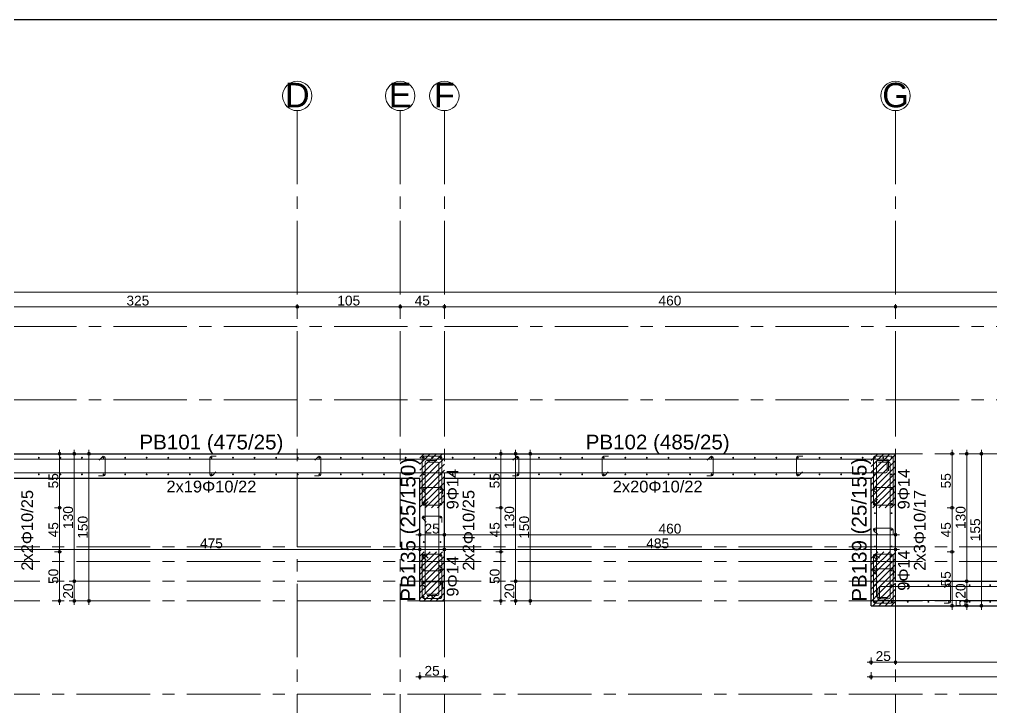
# Model space of a CAD drawing. Header units: millimetres. Extents: x 2232 to 85269, y -3593 to 5869.
# Drawn here: x 17182 to 18174, y 5167 to 5869 of the extents above; entities that cross this region are included whole.
import ezdxf

# ---------------------------------------------------------------- set-up
doc = ezdxf.new("R2010")
doc.units = ezdxf.units.MM
doc.linetypes.add('CENTER2', pattern=[112.5, 75, -12.5, 12.5, -12.5])
doc.linetypes.add('DASHDOT2', pattern=[12.7, 6.35, -3.175, 0, -3.175])
doc.layers.add('aks', color=251, linetype='DASHDOT2', lineweight=35)
for name, color, linetype in [('Donatı Yazısı', 7, 'Continuous'), ('Donatı Çizgisi', 7, 'Continuous'), ('Kolon', 7, 'Continuous'), ('Ölçülendirme', 7, 'Continuous')]:
    doc.layers.add(name, color=color, linetype=linetype)
doc.styles.add('arial_1_18', font='arial.ttf', dxfattribs={"height": 0.2})

# ---------------------------------------------------------------- blocks, each defined once
blk = doc.blocks.new('IDE912Entity7121')
at = {"layer": 'aks', "color": 250, "linetype": 'CENTER2', "lineweight": 5}
blk.add_lwpolyline([(144.42, 2610), (4054.42, 2610)], dxfattribs=at)
blk = doc.blocks.new('IDE912Entity7122')
at = {"layer": 'aks', "color": 250, "linetype": 'CENTER2', "lineweight": 5}
blk.add_lwpolyline([(144.42, 2535), (4054.42, 2535)], dxfattribs=at)
blk = doc.blocks.new('IDE912Entity7123')
at = {"layer": 'aks', "color": 250, "linetype": 'CENTER2', "lineweight": 5}
blk.add_lwpolyline([(444.42, 2480), (3754.42, 2480)], dxfattribs=at)
blk = doc.blocks.new('IDE912Entity7124')
at = {"layer": 'aks', "color": 250, "linetype": 'CENTER2', "lineweight": 5}
blk.add_lwpolyline([(444.42, 2330), (3754.42, 2330)], dxfattribs=at)
blk = doc.blocks.new('IDE912Entity7125')
at = {"layer": 'aks', "color": 250, "linetype": 'CENTER2', "lineweight": 5}
blk.add_lwpolyline([(444.42, 2385), (3754.42, 2385)], dxfattribs=at)
blk = doc.blocks.new('IDE912Entity7126')
at = {"layer": 'aks', "color": 250, "linetype": 'CENTER2', "lineweight": 5}
blk.add_lwpolyline([(444.42, 2235), (3754.42, 2235)], dxfattribs=at)
blk = doc.blocks.new('IDE912Entity7127')
at = {"layer": 'aks', "color": 250, "linetype": 'CENTER2', "lineweight": 5}
blk.add_lwpolyline([(444.42, 2370), (3754.42, 2370)], dxfattribs=at)
blk = doc.blocks.new('IDE912Entity7128')
at = {"layer": 'aks', "color": 250, "linetype": 'CENTER2', "lineweight": 5}
blk.add_lwpolyline([(444.42, 2350), (3754.42, 2350)], dxfattribs=at)
blk = doc.blocks.new('IDE912Entity7158')
at = {"layer": 'aks', "color": 250, "linetype": 'CENTER2', "lineweight": 5}
for points in [[(1494.42, 2530), (1494.42, 2830)], [(1494.42, 360), (1494.42, 2530)]]:
    blk.add_lwpolyline(points, dxfattribs=at)
at = {"layer": 'aks', "color": 30, "linetype": 'Continuous', "lineweight": 5}
blk.add_circle((1494.42, 2845), 15, dxfattribs=at)
at = {"layer": 'aks', "color": 1, "linetype": 'Continuous', "lineweight": 5, "style": 'arial_1_18'}
blk.add_text('F', height=25, dxfattribs=at).set_placement((1483.76, 2833.37))
blk = doc.blocks.new('IDE912Entity7159')
at = {"layer": 'aks', "color": 250, "linetype": 'CENTER2', "lineweight": 5}
for points in [[(1344.42, 2530), (1344.42, 2830)], [(1344.42, 360), (1344.42, 2530)]]:
    blk.add_lwpolyline(points, dxfattribs=at)
at = {"layer": 'aks', "color": 30, "linetype": 'Continuous', "lineweight": 5}
blk.add_circle((1344.42, 2845), 15, dxfattribs=at)
at = {"layer": 'aks', "color": 1, "linetype": 'Continuous', "lineweight": 5, "style": 'arial_1_18'}
blk.add_text('D', height=25, dxfattribs=at).set_placement((1331.83, 2833.37))
blk = doc.blocks.new('IDE912Entity7160')
at = {"layer": 'aks', "color": 250, "linetype": 'CENTER2', "lineweight": 5}
for points in [[(1954.42, 2530), (1954.42, 2830)], [(1954.42, 360), (1954.42, 2530)]]:
    blk.add_lwpolyline(points, dxfattribs=at)
at = {"layer": 'aks', "color": 30, "linetype": 'Continuous', "lineweight": 5}
blk.add_circle((1954.42, 2845), 15, dxfattribs=at)
at = {"layer": 'aks', "color": 1, "linetype": 'Continuous', "lineweight": 5, "style": 'arial_1_18'}
blk.add_text('G', height=25, dxfattribs=at).set_placement((1940.85, 2833.37))
blk = doc.blocks.new('IDE912Entity7167')
at = {"layer": 'aks', "color": 250, "linetype": 'CENTER2', "lineweight": 5}
for points in [[(1449.42, 2530), (1449.42, 2830)], [(1449.42, 360), (1449.42, 2530)]]:
    blk.add_lwpolyline(points, dxfattribs=at)
at = {"layer": 'aks', "color": 30, "linetype": 'Continuous', "lineweight": 5}
blk.add_circle((1449.42, 2845), 15, dxfattribs=at)
at = {"layer": 'aks', "color": 1, "linetype": 'Continuous', "lineweight": 5, "style": 'arial_1_18'}
blk.add_text('E', height=25, dxfattribs=at).set_placement((1437.78, 2833.37))
blk = doc.blocks.new('IDE912Entity7169')
at = {"layer": 'Ölçülendirme', "color": 5, "linetype": 'Continuous', "lineweight": 5}
for points in [[(490.42, 2645), (3758.42, 2645)], [(490.42, 2630), (3758.42, 2630)], [(1344.42, 2625), (1344.42, 2632.5)], [(1449.42, 2625), (1449.42, 2632.5)], [(1494.42, 2625), (1494.42, 2632.5)], [(1954.42, 2625), (1954.42, 2632.5)]]:
    blk.add_lwpolyline(points, dxfattribs=at)
for centre in [(1344.42, 2630), (1449.42, 2630), (1494.42, 2630), (1954.42, 2630)]:
    blk.add_circle(centre, 1.5, dxfattribs=at)
at = {"layer": 'Ölçülendirme', "color": 5, "linetype": 'Continuous', "lineweight": 5, "style": 'arial_1_18'}
for s, p in [('325', (1170.27, 2631.25)), ('105', (1385.27, 2631.25)), ('45', (1464.15, 2631.25)), ('460', (1712.77, 2631.25))]:
    blk.add_text(s, height=10, dxfattribs=at).set_placement(p)

msp = doc.modelspace()

# ---------------------------------------------------------------- hatches: boundary and pattern name
at = {"layer": 'Donatı Çizgisi', "linetype": 'Continuous', "lineweight": 5}
h = msp.add_hatch(color=5, dxfattribs=at)
edge = h.paths.add_edge_path(flags=0)
edge.add_arc((17202.16, 5421.72), 1, 0, 360)
h = msp.add_hatch(color=5, dxfattribs=at)
edge = h.paths.add_edge_path(flags=0)
edge.add_arc((17224.16, 5421.72), 1, 0, 360)
h = msp.add_hatch(color=5, dxfattribs=at)
edge = h.paths.add_edge_path(flags=0)
edge.add_arc((17246.16, 5421.72), 1, 0, 360)
h = msp.add_hatch(color=5, dxfattribs=at)
edge = h.paths.add_edge_path(flags=0)
edge.add_arc((17268.16, 5421.72), 1, 0, 360)
h = msp.add_hatch(color=5, dxfattribs=at)
edge = h.paths.add_edge_path(flags=0)
edge.add_arc((17290.16, 5421.72), 1, 0, 360)
h = msp.add_hatch(color=5, dxfattribs=at)
edge = h.paths.add_edge_path(flags=0)
edge.add_arc((17312.16, 5421.72), 1, 0, 360)
h = msp.add_hatch(color=5, dxfattribs=at)
edge = h.paths.add_edge_path(flags=0)
edge.add_arc((17334.16, 5421.72), 1, 0, 360)
h = msp.add_hatch(color=5, dxfattribs=at)
edge = h.paths.add_edge_path(flags=0)
edge.add_arc((17356.16, 5421.72), 1, 0, 360)
h = msp.add_hatch(color=5, dxfattribs=at)
edge = h.paths.add_edge_path(flags=0)
edge.add_arc((17378.16, 5421.72), 1, 0, 360)
h = msp.add_hatch(color=5, dxfattribs=at)
edge = h.paths.add_edge_path(flags=0)
edge.add_arc((17400.16, 5421.72), 1, 0, 360)
h = msp.add_hatch(color=5, dxfattribs=at)
edge = h.paths.add_edge_path(flags=0)
edge.add_arc((17422.16, 5421.72), 1, 0, 360)
h = msp.add_hatch(color=5, dxfattribs=at)
edge = h.paths.add_edge_path(flags=0)
edge.add_arc((17444.16, 5421.72), 1, 0, 360)
h = msp.add_hatch(color=5, dxfattribs=at)
edge = h.paths.add_edge_path(flags=0)
edge.add_arc((17466.16, 5421.72), 1, 0, 360)
h = msp.add_hatch(color=5, dxfattribs=at)
edge = h.paths.add_edge_path(flags=0)
edge.add_arc((17488.16, 5421.72), 1, 0, 360)
h = msp.add_hatch(color=5, dxfattribs=at)
edge = h.paths.add_edge_path(flags=0)
edge.add_arc((17510.16, 5421.72), 1, 0, 360)
h = msp.add_hatch(color=5, dxfattribs=at)
edge = h.paths.add_edge_path(flags=0)
edge.add_arc((17532.16, 5421.72), 1, 0, 360)
h = msp.add_hatch(color=5, dxfattribs=at)
edge = h.paths.add_edge_path(flags=0)
edge.add_arc((17554.16, 5421.72), 1, 0, 360)
h = msp.add_hatch(color=5, dxfattribs=at)
edge = h.paths.add_edge_path(flags=0)
edge.add_arc((17576.16, 5421.72), 1, 0, 360)
h = msp.add_hatch(color=5, dxfattribs=at)
edge = h.paths.add_edge_path(flags=0)
edge.add_arc((17594.66, 5421.72), 1, 0, 360)
h = msp.add_hatch(color=5, dxfattribs=at)
edge = h.paths.add_edge_path(flags=0)
edge.add_arc((17603.16, 5421.72), 1, 0, 360)
h = msp.add_hatch(color=5, dxfattribs=at)
edge = h.paths.add_edge_path(flags=0)
edge.add_arc((17611.66, 5421.72), 1, 0, 360)
h = msp.add_hatch(color=5, dxfattribs=at)
edge = h.paths.add_edge_path(flags=0)
edge.add_arc((17624.16, 5421.72), 1, 0, 360)
h = msp.add_hatch(color=5, dxfattribs=at)
edge = h.paths.add_edge_path(flags=0)
edge.add_arc((17646.16, 5421.72), 1, 0, 360)
h = msp.add_hatch(color=5, dxfattribs=at)
edge = h.paths.add_edge_path(flags=0)
edge.add_arc((17668.16, 5421.72), 1, 0, 360)
h = msp.add_hatch(color=5, dxfattribs=at)
edge = h.paths.add_edge_path(flags=0)
edge.add_arc((17690.16, 5421.72), 1, 0, 360)
h = msp.add_hatch(color=5, dxfattribs=at)
edge = h.paths.add_edge_path(flags=0)
edge.add_arc((17712.16, 5421.72), 1, 0, 360)
h = msp.add_hatch(color=5, dxfattribs=at)
edge = h.paths.add_edge_path(flags=0)
edge.add_arc((17734.16, 5421.72), 1, 0, 360)
h = msp.add_hatch(color=5, dxfattribs=at)
edge = h.paths.add_edge_path(flags=0)
edge.add_arc((17756.16, 5421.72), 1, 0, 360)
h = msp.add_hatch(color=5, dxfattribs=at)
edge = h.paths.add_edge_path(flags=0)
edge.add_arc((17778.16, 5421.72), 1, 0, 360)
h = msp.add_hatch(color=5, dxfattribs=at)
edge = h.paths.add_edge_path(flags=0)
edge.add_arc((17800.16, 5421.72), 1, 0, 360)
h = msp.add_hatch(color=5, dxfattribs=at)
edge = h.paths.add_edge_path(flags=0)
edge.add_arc((17822.16, 5421.72), 1, 0, 360)
h = msp.add_hatch(color=5, dxfattribs=at)
edge = h.paths.add_edge_path(flags=0)
edge.add_arc((17844.16, 5421.72), 1, 0, 360)
h = msp.add_hatch(color=5, dxfattribs=at)
edge = h.paths.add_edge_path(flags=0)
edge.add_arc((17866.16, 5421.72), 1, 0, 360)
h = msp.add_hatch(color=5, dxfattribs=at)
edge = h.paths.add_edge_path(flags=0)
edge.add_arc((17888.16, 5421.72), 1, 0, 360)
h = msp.add_hatch(color=5, dxfattribs=at)
edge = h.paths.add_edge_path(flags=0)
edge.add_arc((17910.16, 5421.72), 1, 0, 360)
h = msp.add_hatch(color=5, dxfattribs=at)
edge = h.paths.add_edge_path(flags=0)
edge.add_arc((17932.16, 5421.72), 1, 0, 360)
h = msp.add_hatch(color=5, dxfattribs=at)
edge = h.paths.add_edge_path(flags=0)
edge.add_arc((17954.16, 5421.72), 1, 0, 360)
h = msp.add_hatch(color=5, dxfattribs=at)
edge = h.paths.add_edge_path(flags=0)
edge.add_arc((17976.16, 5421.72), 1, 0, 360)
h = msp.add_hatch(color=5, dxfattribs=at)
edge = h.paths.add_edge_path(flags=0)
edge.add_arc((17998.16, 5421.72), 1, 0, 360)
h = msp.add_hatch(color=5, dxfattribs=at)
edge = h.paths.add_edge_path(flags=0)
edge.add_arc((18020.16, 5421.72), 1, 0, 360)
h = msp.add_hatch(color=5, dxfattribs=at)
edge = h.paths.add_edge_path(flags=0)
edge.add_arc((18042.16, 5421.72), 1, 0, 360)
h = msp.add_hatch(color=5, dxfattribs=at)
edge = h.paths.add_edge_path(flags=0)
edge.add_arc((18054.66, 5421.72), 1, 0, 360)
h = msp.add_hatch(color=5, dxfattribs=at)
edge = h.paths.add_edge_path(flags=0)
edge.add_arc((18063.16, 5421.72), 1, 0, 360)
h = msp.add_hatch(color=5, dxfattribs=at)
edge = h.paths.add_edge_path(flags=0)
edge.add_arc((18071.66, 5421.72), 1, 0, 360)
h = msp.add_hatch(color=5, dxfattribs=at)
edge = h.paths.add_edge_path(flags=0)
edge.add_arc((17202.16, 5404.72), 1, 0, 360)
h = msp.add_hatch(color=5, dxfattribs=at)
edge = h.paths.add_edge_path(flags=0)
edge.add_arc((17224.16, 5404.72), 1, 0, 360)
h = msp.add_hatch(color=5, dxfattribs=at)
edge = h.paths.add_edge_path(flags=0)
edge.add_arc((17246.16, 5404.72), 1, 0, 360)
h = msp.add_hatch(color=5, dxfattribs=at)
edge = h.paths.add_edge_path(flags=0)
edge.add_arc((17268.16, 5404.72), 1, 0, 360)
h = msp.add_hatch(color=5, dxfattribs=at)
edge = h.paths.add_edge_path(flags=0)
edge.add_arc((17290.16, 5404.72), 1, 0, 360)
h = msp.add_hatch(color=5, dxfattribs=at)
edge = h.paths.add_edge_path(flags=0)
edge.add_arc((17312.16, 5404.72), 1, 0, 360)
h = msp.add_hatch(color=5, dxfattribs=at)
edge = h.paths.add_edge_path(flags=0)
edge.add_arc((17334.16, 5404.72), 1, 0, 360)
h = msp.add_hatch(color=5, dxfattribs=at)
edge = h.paths.add_edge_path(flags=0)
edge.add_arc((17356.16, 5404.72), 1, 0, 360)
h = msp.add_hatch(color=5, dxfattribs=at)
edge = h.paths.add_edge_path(flags=0)
edge.add_arc((17378.16, 5404.72), 1, 0, 360)
h = msp.add_hatch(color=5, dxfattribs=at)
edge = h.paths.add_edge_path(flags=0)
edge.add_arc((17400.16, 5404.72), 1, 0, 360)
h = msp.add_hatch(color=5, dxfattribs=at)
edge = h.paths.add_edge_path(flags=0)
edge.add_arc((17422.16, 5404.72), 1, 0, 360)
h = msp.add_hatch(color=5, dxfattribs=at)
edge = h.paths.add_edge_path(flags=0)
edge.add_arc((17444.16, 5404.72), 1, 0, 360)
h = msp.add_hatch(color=5, dxfattribs=at)
edge = h.paths.add_edge_path(flags=0)
edge.add_arc((17466.16, 5404.72), 1, 0, 360)
h = msp.add_hatch(color=5, dxfattribs=at)
edge = h.paths.add_edge_path(flags=0)
edge.add_arc((17488.16, 5404.72), 1, 0, 360)
h = msp.add_hatch(color=5, dxfattribs=at)
edge = h.paths.add_edge_path(flags=0)
edge.add_arc((17510.16, 5404.72), 1, 0, 360)
h = msp.add_hatch(color=5, dxfattribs=at)
edge = h.paths.add_edge_path(flags=0)
edge.add_arc((17532.16, 5404.72), 1, 0, 360)
h = msp.add_hatch(color=5, dxfattribs=at)
edge = h.paths.add_edge_path(flags=0)
edge.add_arc((17554.16, 5404.72), 1, 0, 360)
h = msp.add_hatch(color=5, dxfattribs=at)
edge = h.paths.add_edge_path(flags=0)
edge.add_arc((17576.16, 5404.72), 1, 0, 360)
h = msp.add_hatch(color=5, dxfattribs=at)
edge = h.paths.add_edge_path(flags=0)
edge.add_arc((17594.66, 5404.72), 1, 0, 360)
h = msp.add_hatch(color=5, dxfattribs=at)
edge = h.paths.add_edge_path(flags=0)
edge.add_arc((17611.66, 5404.72), 1, 0, 360)
h = msp.add_hatch(color=5, dxfattribs=at)
edge = h.paths.add_edge_path(flags=0)
edge.add_arc((17624.16, 5404.72), 1, 0, 360)
h = msp.add_hatch(color=5, dxfattribs=at)
edge = h.paths.add_edge_path(flags=0)
edge.add_arc((17646.16, 5404.72), 1, 0, 360)
h = msp.add_hatch(color=5, dxfattribs=at)
edge = h.paths.add_edge_path(flags=0)
edge.add_arc((17668.16, 5404.72), 1, 0, 360)
h = msp.add_hatch(color=5, dxfattribs=at)
edge = h.paths.add_edge_path(flags=0)
edge.add_arc((17690.16, 5404.72), 1, 0, 360)
h = msp.add_hatch(color=5, dxfattribs=at)
edge = h.paths.add_edge_path(flags=0)
edge.add_arc((17712.16, 5404.72), 1, 0, 360)
h = msp.add_hatch(color=5, dxfattribs=at)
edge = h.paths.add_edge_path(flags=0)
edge.add_arc((17734.16, 5404.72), 1, 0, 360)
h = msp.add_hatch(color=5, dxfattribs=at)
edge = h.paths.add_edge_path(flags=0)
edge.add_arc((17756.16, 5404.72), 1, 0, 360)
h = msp.add_hatch(color=5, dxfattribs=at)
edge = h.paths.add_edge_path(flags=0)
edge.add_arc((17778.16, 5404.72), 1, 0, 360)
h = msp.add_hatch(color=5, dxfattribs=at)
edge = h.paths.add_edge_path(flags=0)
edge.add_arc((17800.16, 5404.72), 1, 0, 360)
h = msp.add_hatch(color=5, dxfattribs=at)
edge = h.paths.add_edge_path(flags=0)
edge.add_arc((17822.16, 5404.72), 1, 0, 360)
h = msp.add_hatch(color=5, dxfattribs=at)
edge = h.paths.add_edge_path(flags=0)
edge.add_arc((17844.16, 5404.72), 1, 0, 360)
h = msp.add_hatch(color=5, dxfattribs=at)
edge = h.paths.add_edge_path(flags=0)
edge.add_arc((17866.16, 5404.72), 1, 0, 360)
h = msp.add_hatch(color=5, dxfattribs=at)
edge = h.paths.add_edge_path(flags=0)
edge.add_arc((17888.16, 5404.72), 1, 0, 360)
h = msp.add_hatch(color=5, dxfattribs=at)
edge = h.paths.add_edge_path(flags=0)
edge.add_arc((17910.16, 5404.72), 1, 0, 360)
h = msp.add_hatch(color=5, dxfattribs=at)
edge = h.paths.add_edge_path(flags=0)
edge.add_arc((17932.16, 5404.72), 1, 0, 360)
h = msp.add_hatch(color=5, dxfattribs=at)
edge = h.paths.add_edge_path(flags=0)
edge.add_arc((17954.16, 5404.72), 1, 0, 360)
h = msp.add_hatch(color=5, dxfattribs=at)
edge = h.paths.add_edge_path(flags=0)
edge.add_arc((17976.16, 5404.72), 1, 0, 360)
h = msp.add_hatch(color=5, dxfattribs=at)
edge = h.paths.add_edge_path(flags=0)
edge.add_arc((17998.16, 5404.72), 1, 0, 360)
h = msp.add_hatch(color=5, dxfattribs=at)
edge = h.paths.add_edge_path(flags=0)
edge.add_arc((18020.16, 5404.72), 1, 0, 360)
h = msp.add_hatch(color=5, dxfattribs=at)
edge = h.paths.add_edge_path(flags=0)
edge.add_arc((18042.16, 5404.72), 1, 0, 360)
h = msp.add_hatch(color=5, dxfattribs=at)
edge = h.paths.add_edge_path(flags=0)
edge.add_arc((18054.66, 5404.72), 1, 0, 360)
h = msp.add_hatch(color=5, dxfattribs=at)
edge = h.paths.add_edge_path(flags=0)
edge.add_arc((18071.66, 5404.72), 1, 0, 360)
h = msp.add_hatch(color=5, dxfattribs=at)
edge = h.paths.add_edge_path(flags=0)
edge.add_arc((17594.66, 5389.72), 1, 0, 360)
h = msp.add_hatch(color=5, dxfattribs=at)
edge = h.paths.add_edge_path(flags=0)
edge.add_arc((17611.66, 5389.72), 1, 0, 360)
h = msp.add_hatch(color=5, dxfattribs=at)
edge = h.paths.add_edge_path(flags=0)
edge.add_arc((18054.66, 5389.72), 1, 0, 360)
h = msp.add_hatch(color=5, dxfattribs=at)
edge = h.paths.add_edge_path(flags=0)
edge.add_arc((18071.66, 5389.72), 1, 0, 360)
h = msp.add_hatch(color=5, dxfattribs=at)
edge = h.paths.add_edge_path(flags=0)
edge.add_arc((17594.66, 5374.72), 1, 0, 360)
h = msp.add_hatch(color=5, dxfattribs=at)
edge = h.paths.add_edge_path(flags=0)
edge.add_arc((17611.66, 5374.72), 1, 0, 360)
h = msp.add_hatch(color=5, dxfattribs=at)
edge = h.paths.add_edge_path(flags=0)
edge.add_arc((18054.66, 5374.72), 1, 0, 360)
h = msp.add_hatch(color=5, dxfattribs=at)
edge = h.paths.add_edge_path(flags=0)
edge.add_arc((18071.66, 5374.72), 1, 0, 360)
h = msp.add_hatch(color=5, dxfattribs=at)
edge = h.paths.add_edge_path(flags=0)
edge.add_arc((18054.66, 5365.22), 1, 0, 360)
h = msp.add_hatch(color=5, dxfattribs=at)
edge = h.paths.add_edge_path(flags=0)
edge.add_arc((18071.66, 5365.22), 1, 0, 360)
h = msp.add_hatch(color=5, dxfattribs=at)
edge = h.paths.add_edge_path(flags=0)
edge.add_arc((17594.66, 5360.72), 1, 0, 360)
h = msp.add_hatch(color=5, dxfattribs=at)
edge = h.paths.add_edge_path(flags=0)
edge.add_arc((17611.66, 5360.72), 1, 0, 360)
h = msp.add_hatch(color=5, dxfattribs=at)
edge = h.paths.add_edge_path(flags=0)
edge.add_arc((18054.66, 5348.22), 1, 0, 360)
h = msp.add_hatch(color=5, dxfattribs=at)
edge = h.paths.add_edge_path(flags=0)
edge.add_arc((18071.66, 5348.22), 1, 0, 360)
h = msp.add_hatch(color=5, dxfattribs=at)
edge = h.paths.add_edge_path(flags=0)
edge.add_arc((17594.66, 5335.72), 1, 0, 360)
h = msp.add_hatch(color=5, dxfattribs=at)
edge = h.paths.add_edge_path(flags=0)
edge.add_arc((17611.66, 5335.72), 1, 0, 360)
h = msp.add_hatch(color=5, dxfattribs=at)
edge = h.paths.add_edge_path(flags=0)
edge.add_arc((17594.66, 5321.72), 1, 0, 360)
h = msp.add_hatch(color=5, dxfattribs=at)
edge = h.paths.add_edge_path(flags=0)
edge.add_arc((17611.66, 5321.72), 1, 0, 360)
h = msp.add_hatch(color=5, dxfattribs=at)
edge = h.paths.add_edge_path(flags=0)
edge.add_arc((18054.66, 5331.22), 1, 0, 360)
h = msp.add_hatch(color=5, dxfattribs=at)
edge = h.paths.add_edge_path(flags=0)
edge.add_arc((18054.66, 5321.72), 1, 0, 360)
h = msp.add_hatch(color=5, dxfattribs=at)
edge = h.paths.add_edge_path(flags=0)
edge.add_arc((18071.66, 5331.22), 1, 0, 360)
h = msp.add_hatch(color=5, dxfattribs=at)
edge = h.paths.add_edge_path(flags=0)
edge.add_arc((18071.66, 5321.72), 1, 0, 360)
h = msp.add_hatch(color=5, dxfattribs=at)
edge = h.paths.add_edge_path(flags=0)
edge.add_arc((17594.66, 5307.72), 1, 0, 360)
h = msp.add_hatch(color=5, dxfattribs=at)
edge = h.paths.add_edge_path(flags=0)
edge.add_arc((17611.66, 5307.72), 1, 0, 360)
h = msp.add_hatch(color=5, dxfattribs=at)
edge = h.paths.add_edge_path(flags=0)
edge.add_arc((18054.66, 5306.72), 1, 0, 360)
h = msp.add_hatch(color=5, dxfattribs=at)
edge = h.paths.add_edge_path(flags=0)
edge.add_arc((18071.66, 5306.72), 1, 0, 360)
h = msp.add_hatch(color=5, dxfattribs=at)
edge = h.paths.add_edge_path(flags=0)
edge.add_arc((17594.66, 5293.72), 1, 0, 360)
h = msp.add_hatch(color=5, dxfattribs=at)
edge = h.paths.add_edge_path(flags=0)
edge.add_arc((17611.66, 5293.72), 1, 0, 360)
h = msp.add_hatch(color=5, dxfattribs=at)
edge = h.paths.add_edge_path(flags=0)
edge.add_arc((18054.66, 5291.72), 1, 0, 360)
h = msp.add_hatch(color=5, dxfattribs=at)
edge = h.paths.add_edge_path(flags=0)
edge.add_arc((18071.66, 5291.72), 1, 0, 360)
h = msp.add_hatch(color=5, dxfattribs=at)
edge = h.paths.add_edge_path(flags=0)
edge.add_arc((18088.16, 5291.72), 1, 0, 360)
h = msp.add_hatch(color=5, dxfattribs=at)
edge = h.paths.add_edge_path(flags=0)
edge.add_arc((18109.16, 5291.72), 1, 0, 360)
h = msp.add_hatch(color=5, dxfattribs=at)
edge = h.paths.add_edge_path(flags=0)
edge.add_arc((18130.16, 5291.72), 1, 0, 360)
h = msp.add_hatch(color=5, dxfattribs=at)
edge = h.paths.add_edge_path(flags=0)
edge.add_arc((18151.16, 5291.72), 1, 0, 360)
h = msp.add_hatch(color=5, dxfattribs=at)
edge = h.paths.add_edge_path(flags=0)
edge.add_arc((18172.16, 5291.72), 1, 0, 360)
h = msp.add_hatch(color=5, dxfattribs=at)
edge = h.paths.add_edge_path(flags=0)
edge.add_arc((17594.66, 5279.72), 1, 0, 360)
h = msp.add_hatch(color=5, dxfattribs=at)
edge = h.paths.add_edge_path(flags=0)
edge.add_arc((17603.16, 5279.72), 1, 0, 360)
h = msp.add_hatch(color=5, dxfattribs=at)
edge = h.paths.add_edge_path(flags=0)
edge.add_arc((17611.66, 5279.72), 1, 0, 360)
h = msp.add_hatch(color=5, dxfattribs=at)
edge = h.paths.add_edge_path(flags=0)
edge.add_arc((18054.66, 5274.72), 1, 0, 360)
h = msp.add_hatch(color=5, dxfattribs=at)
edge = h.paths.add_edge_path(flags=0)
edge.add_arc((18063.16, 5274.72), 1, 0, 360)
h = msp.add_hatch(color=5, dxfattribs=at)
edge = h.paths.add_edge_path(flags=0)
edge.add_arc((18071.66, 5274.72), 1, 0, 360)
h = msp.add_hatch(color=5, dxfattribs=at)
edge = h.paths.add_edge_path(flags=0)
edge.add_arc((18088.16, 5274.72), 1, 0, 360)
h = msp.add_hatch(color=5, dxfattribs=at)
edge = h.paths.add_edge_path(flags=0)
edge.add_arc((18109.16, 5274.72), 1, 0, 360)
h = msp.add_hatch(color=5, dxfattribs=at)
edge = h.paths.add_edge_path(flags=0)
edge.add_arc((18130.16, 5274.72), 1, 0, 360)
h = msp.add_hatch(color=5, dxfattribs=at)
edge = h.paths.add_edge_path(flags=0)
edge.add_arc((18151.16, 5274.72), 1, 0, 360)
h = msp.add_hatch(color=5, dxfattribs=at)
edge = h.paths.add_edge_path(flags=0)
edge.add_arc((18172.16, 5274.72), 1, 0, 360)

# ---------------------------------------------------------------- linework, layer by layer
msp.add_line((3332.36, 5868.75), (79990.7, 5868.75))
at = {"layer": 'Donatı Çizgisi', "color": 1, "linetype": 'Continuous', "lineweight": 5}
for points in [[(17263.56, 5419.24), (17267.1, 5422.78)], [(17269.66, 5421.72), (17269.66, 5404.72)], [(17376.66, 5404.72), (17376.66, 5421.72)], [(17378.16, 5423.22), (17383.16, 5423.22)], [(17483.56, 5419.24), (17487.1, 5422.78)], [(17489.66, 5421.72), (17489.66, 5404.72)], [(17685.56, 5419.24), (17689.1, 5422.78)], [(17691.66, 5421.72), (17691.66, 5404.72)], [(17776.66, 5404.72), (17776.66, 5421.72)], [(17778.16, 5423.22), (17783.16, 5423.22)], [(17883.56, 5419.24), (17887.1, 5422.78)], [(17889.66, 5421.72), (17889.66, 5404.72)], [(17974.66, 5404.72), (17974.66, 5421.72)], [(17976.16, 5423.22), (17981.16, 5423.22)], [(17150.66, 5420.22), (18067.16, 5420.22)], [(17596.16, 5284.22), (17596.16, 5417.22)], [(17597.66, 5418.72), (17608.06, 5418.72)], [(17608.66, 5417.22), (17598.26, 5417.22)], [(17610.16, 5282.72), (17610.16, 5415.72)], [(18056.16, 5280.72), (18056.16, 5417.22)], [(18057.66, 5418.72), (18068.06, 5418.72)], [(18068.66, 5417.22), (18058.26, 5417.22)], [(18067.16, 5407.72), (18067.16, 5418.12)], [(18068.66, 5418.72), (18068.66, 5408.32)], [(18070.16, 5279.22), (18070.16, 5415.72)], [(17149.16, 5406.22), (18065.66, 5406.22)], [(17268.16, 5403.22), (17263.16, 5403.22)], [(17382.76, 5407.19), (17379.22, 5403.66)], [(17488.16, 5403.22), (17483.16, 5403.22)], [(17690.16, 5403.22), (17685.16, 5403.22)], [(17782.76, 5407.19), (17779.22, 5403.66)], [(17888.16, 5403.22), (17883.16, 5403.22)], [(17980.76, 5407.19), (17977.22, 5403.66)], [(17596.63, 5385.12), (17593.1, 5388.66)], [(17594.16, 5391.22), (17612.16, 5391.22)], [(17613.66, 5389.72), (17613.66, 5384.72)], [(18056.63, 5385.12), (18053.1, 5388.66)], [(18054.16, 5391.22), (18072.16, 5391.22)], [(18073.66, 5389.72), (18073.66, 5384.72)], [(17594.66, 5362.22), (17611.66, 5362.22)], [(17597.13, 5356.12), (17593.6, 5359.66)], [(17613.16, 5360.72), (17613.16, 5355.72)], [(18057.13, 5343.62), (18053.6, 5347.16)], [(18054.66, 5349.72), (18071.66, 5349.72)], [(18073.16, 5348.22), (18073.16, 5343.22)], [(17592.66, 5307.72), (17592.66, 5312.72)], [(17612.16, 5306.22), (17594.16, 5306.22)], [(17609.68, 5312.31), (17613.22, 5308.78)], [(18056.63, 5302.12), (18053.1, 5305.66)], [(18054.16, 5308.22), (18072.16, 5308.22)], [(18073.66, 5306.72), (18073.66, 5301.72)], [(17594.16, 5295.22), (17612.16, 5295.22)], [(17613.66, 5293.72), (17613.66, 5288.72)], [(18125.56, 5289.24), (18129.1, 5292.78)], [(17596.63, 5289.12), (17593.1, 5292.66)], [(18057.66, 5288.12), (18057.66, 5277.72)], [(18059.16, 5278.32), (18059.16, 5288.72)], [(18060.66, 5290.22), (19241.16, 5290.22)], [(18131.66, 5291.72), (18131.66, 5274.72)], [(17608.06, 5282.72), (17597.66, 5282.72)], [(17598.26, 5281.22), (17608.66, 5281.22)], [(18068.06, 5279.22), (18057.66, 5279.22)], [(18058.26, 5277.72), (18068.66, 5277.72)], [(18059.16, 5276.22), (18823.16, 5276.22)], [(18130.16, 5273.22), (18125.16, 5273.22)]]:
    msp.add_lwpolyline(points, dxfattribs=at)
at = {"layer": 'Donatı Çizgisi', "color": 5, "linetype": 'Continuous', "lineweight": 5}
for points in [[(17593.16, 5374.72), (17593.16, 5421.72)], [(17594.66, 5423.22), (17611.66, 5423.22)], [(17613.16, 5421.72), (17613.16, 5374.72)], [(18053.16, 5374.72), (18053.16, 5421.72)], [(18054.66, 5423.22), (18071.66, 5423.22)], [(18073.16, 5421.72), (18073.16, 5374.72)], [(17593.6, 5375.78), (17597.13, 5379.31)], [(17611.66, 5373.22), (17594.66, 5373.22)], [(17599.26, 5377.19), (17595.72, 5373.66)], [(18053.6, 5375.78), (18057.13, 5379.31)], [(18071.66, 5373.22), (18054.66, 5373.22)], [(18059.26, 5377.19), (18055.72, 5373.66)], [(17611.66, 5323.22), (17594.66, 5323.22)], [(17599.26, 5319.24), (17595.72, 5322.78)], [(18071.66, 5323.22), (18054.66, 5323.22)], [(18059.26, 5319.24), (18055.72, 5322.78)], [(17593.16, 5321.72), (17593.16, 5279.72)], [(17593.6, 5320.66), (17597.13, 5317.12)], [(17613.16, 5279.72), (17613.16, 5321.72)], [(18053.16, 5321.72), (18053.16, 5274.72)], [(18053.6, 5320.66), (18057.13, 5317.12)], [(18073.16, 5274.72), (18073.16, 5321.72)], [(17594.66, 5278.22), (17611.66, 5278.22)], [(18054.66, 5273.22), (18071.66, 5273.22)]]:
    msp.add_lwpolyline(points, dxfattribs=at)
at = {"layer": 'Donatı Çizgisi', "color": 1, "linetype": 'Continuous', "lineweight": 5}
for centre, start, end in [((17268.16, 5421.72), 0, 135), ((17378.16, 5421.72), 90, 180), ((17488.16, 5421.72), 0, 135), ((17690.16, 5421.72), 0, 135), ((17778.16, 5421.72), 90, 180), ((17888.16, 5421.72), 0, 135), ((17976.16, 5421.72), 90, 180), ((17597.66, 5417.22), 90, 180), ((17608.66, 5415.72), 0, 90), ((18057.66, 5417.22), 90, 180), ((18067.16, 5418.72), 0, 90), ((18068.66, 5415.72), 0, 90), ((17268.16, 5404.72), 270, 0), ((17378.16, 5404.72), 180, 315), ((17488.16, 5404.72), 270, 0), ((17690.16, 5404.72), 270, 0), ((17778.16, 5404.72), 180, 315), ((17888.16, 5404.72), 270, 0), ((17976.16, 5404.72), 180, 315), ((18065.66, 5407.72), 270, 0), ((17594.16, 5389.72), 90, 225), ((17612.16, 5389.72), 0, 90), ((18054.16, 5389.72), 90, 225), ((18072.16, 5389.72), 0, 90), ((17594.66, 5360.72), 90, 225), ((17611.66, 5360.72), 0, 90), ((18054.66, 5348.22), 90, 225), ((18071.66, 5348.22), 0, 90), ((17594.16, 5307.72), 180, 270), ((17612.16, 5307.72), 270, 45), ((18054.16, 5306.72), 90, 225), ((18072.16, 5306.72), 0, 90), ((17594.16, 5293.72), 90, 225), ((17612.16, 5293.72), 0, 90), ((18130.16, 5291.72), 0, 135), ((17597.66, 5284.22), 180, 270), ((18060.66, 5288.72), 90, 180), ((17608.66, 5282.72), 270, 0), ((18057.66, 5280.72), 180, 270), ((18059.16, 5277.72), 180, 270), ((18068.66, 5279.22), 270, 0), ((18130.16, 5274.72), 270, 0)]:
    msp.add_arc(centre, 1.5, start, end, dxfattribs=at)
at = {"layer": 'Donatı Çizgisi', "color": 5, "linetype": 'Continuous', "lineweight": 5}
for centre, start, end in [((17594.66, 5421.72), 90, 180), ((17611.66, 5421.72), 0, 90), ((18054.66, 5421.72), 90, 180), ((18071.66, 5421.72), 0, 90), ((17594.66, 5374.72), 135, 270), ((17594.66, 5374.72), 180, 315), ((17611.66, 5374.72), 270, 0), ((18054.66, 5374.72), 135, 270), ((18054.66, 5374.72), 180, 315), ((18071.66, 5374.72), 270, 0), ((17594.66, 5321.72), 45, 180), ((17594.66, 5321.72), 90, 225), ((17611.66, 5321.72), 0, 90), ((18054.66, 5321.72), 45, 180), ((18054.66, 5321.72), 90, 225), ((18071.66, 5321.72), 0, 90), ((17594.66, 5279.72), 180, 270), ((17611.66, 5279.72), 270, 0), ((18054.66, 5274.72), 180, 270), ((18071.66, 5274.72), 270, 0)]:
    msp.add_arc(centre, 1.5, start, end, dxfattribs=at)
at = {"layer": 'Kolon', "color": 33, "linetype": 'Continuous', "lineweight": -3}
for points in [[(17165.66, 5425.72), (17590.66, 5425.72)], [(17590.66, 5425.72), (17615.66, 5425.72)], [(17590.66, 5425.72), (17615.66, 5425.72)], [(17615.66, 5425.72), (18050.66, 5425.72)], [(18050.66, 5425.72), (18075.66, 5425.72)], [(18075.66, 5400.72), (18075.66, 5425.72)], [(17165.66, 5400.72), (17590.66, 5400.72)], [(17590.66, 5275.72), (17590.66, 5400.72)], [(17615.66, 5275.72), (17615.66, 5400.72)], [(17615.66, 5400.72), (18050.66, 5400.72)], [(18050.66, 5295.72), (18050.66, 5400.72)], [(18075.66, 5295.72), (18075.66, 5400.72)], [(18050.66, 5270.72), (18050.66, 5295.72)], [(18075.66, 5295.72), (18415.66, 5295.72)], [(17590.66, 5275.72), (17615.66, 5275.72)], [(18050.66, 5270.72), (18075.66, 5270.72)], [(18075.66, 5270.72), (18415.66, 5270.72)]]:
    msp.add_lwpolyline(points, dxfattribs=at)
at = {"layer": 'Kolon', "color": 251, "linetype": 'Continuous', "lineweight": -3}
for points in [[(17590.66, 5421.39), (17594.99, 5425.72)], [(17596.24, 5420.72), (17601.24, 5425.72)], [(17602.49, 5420.72), (17607.49, 5425.72)], [(17608.74, 5420.72), (17613.74, 5425.72)], [(18050.66, 5425.14), (18051.24, 5425.72)], [(18052.49, 5420.72), (18057.49, 5425.72)], [(18058.74, 5420.72), (18063.74, 5425.72)], [(18064.99, 5420.72), (18069.99, 5425.72)], [(18071.24, 5420.72), (18075.66, 5425.14)], [(17590.66, 5415.14), (17596.24, 5420.72)], [(17590.66, 5408.89), (17596.24, 5414.47)], [(17596.24, 5408.22), (17608.74, 5420.72)], [(17596.24, 5414.47), (17602.49, 5420.72)], [(17602.49, 5408.22), (17608.74, 5414.47)], [(17608.74, 5414.47), (17614.99, 5420.72)], [(17608.74, 5408.22), (17615.66, 5415.14)], [(17614.99, 5420.72), (17615.66, 5421.39)], [(18050.66, 5412.64), (18058.74, 5420.72)], [(18050.66, 5418.89), (18052.49, 5420.72)], [(18052.49, 5408.22), (18058.74, 5414.47)], [(18058.74, 5408.22), (18071.24, 5420.72)], [(18058.74, 5414.47), (18064.99, 5420.72)], [(18064.99, 5408.22), (18071.24, 5414.47)], [(18071.24, 5414.47), (18075.66, 5418.89)], [(18071.24, 5408.22), (18075.66, 5412.64)], [(17590.66, 5402.64), (17596.24, 5408.22)], [(17590.66, 5396.39), (17596.24, 5401.97)], [(17596.24, 5395.72), (17608.74, 5408.22)], [(17596.24, 5401.97), (17602.49, 5408.22)], [(17602.49, 5395.72), (17608.74, 5401.97)], [(17608.74, 5401.97), (17614.99, 5408.22)], [(17608.74, 5395.72), (17615.66, 5402.64)], [(17614.99, 5408.22), (17615.66, 5408.89)], [(18050.66, 5400.14), (18058.74, 5408.22)], [(18050.66, 5406.39), (18052.49, 5408.22)], [(18052.49, 5395.72), (18058.74, 5401.97)], [(18058.74, 5395.72), (18071.24, 5408.22)], [(18058.74, 5401.97), (18064.99, 5408.22)], [(18064.99, 5395.72), (18071.24, 5401.97)], [(18071.24, 5401.97), (18075.66, 5406.39)], [(17590.66, 5390.14), (17596.24, 5395.72)], [(17596.24, 5383.22), (17608.74, 5395.72)], [(17596.24, 5389.47), (17602.49, 5395.72)], [(17608.74, 5389.47), (17614.99, 5395.72)], [(17614.99, 5395.72), (17615.66, 5396.39)], [(18050.66, 5387.64), (18058.74, 5395.72)], [(18050.66, 5393.89), (18052.49, 5395.72)], [(18058.74, 5383.22), (18071.24, 5395.72)], [(18058.74, 5389.47), (18064.99, 5395.72)], [(18071.24, 5395.72), (18075.66, 5400.14)], [(18071.24, 5389.47), (18075.66, 5393.89)], [(17590.66, 5383.89), (17596.24, 5389.47)], [(17590.66, 5377.64), (17596.24, 5383.22)], [(17596.24, 5370.72), (17608.74, 5383.22)], [(17596.24, 5376.97), (17602.49, 5383.22)], [(17602.49, 5383.22), (17608.74, 5389.47)], [(17608.74, 5383.22), (17615.66, 5390.14)], [(17608.74, 5376.97), (17614.99, 5383.22)], [(17614.99, 5383.22), (17615.66, 5383.89)], [(18050.66, 5375.14), (18058.74, 5383.22)], [(18050.66, 5381.39), (18052.49, 5383.22)], [(18052.49, 5383.22), (18058.74, 5389.47)], [(18058.74, 5370.72), (18071.24, 5383.22)], [(18058.74, 5376.97), (18064.99, 5383.22)], [(18064.99, 5383.22), (18071.24, 5389.47)], [(18071.24, 5383.22), (18075.66, 5387.64)], [(17590.66, 5371.39), (17596.24, 5376.97)], [(17602.49, 5370.72), (17608.74, 5376.97)], [(17608.74, 5370.72), (17615.66, 5377.64)], [(18052.49, 5370.72), (18058.74, 5376.97)], [(18064.99, 5370.72), (18071.24, 5376.97)], [(18071.24, 5376.97), (18075.66, 5381.39)], [(18071.24, 5370.72), (18075.66, 5375.14)], [(17614.99, 5370.72), (17615.66, 5371.39)], [(17590.66, 5321.39), (17594.99, 5325.72)], [(17596.24, 5320.72), (17601.24, 5325.72)], [(17602.49, 5320.72), (17607.49, 5325.72)], [(17608.74, 5320.72), (17613.74, 5325.72)], [(18050.66, 5325.14), (18051.24, 5325.72)], [(18052.49, 5320.72), (18057.49, 5325.72)], [(18058.74, 5320.72), (18063.74, 5325.72)], [(18064.99, 5320.72), (18069.99, 5325.72)], [(18071.24, 5320.72), (18075.66, 5325.14)], [(17590.66, 5315.14), (17596.24, 5320.72)], [(17590.66, 5308.89), (17596.24, 5314.47)], [(17596.24, 5308.22), (17608.74, 5320.72)], [(17596.24, 5314.47), (17602.49, 5320.72)], [(17602.49, 5308.22), (17608.74, 5314.47)], [(17608.74, 5314.47), (17614.99, 5320.72)], [(17608.74, 5308.22), (17615.66, 5315.14)], [(17614.99, 5320.72), (17615.66, 5321.39)], [(18050.66, 5312.64), (18058.74, 5320.72)], [(18050.66, 5318.89), (18052.49, 5320.72)], [(18052.49, 5308.22), (18058.74, 5314.47)], [(18058.74, 5308.22), (18071.24, 5320.72)], [(18058.74, 5314.47), (18064.99, 5320.72)], [(18064.99, 5308.22), (18071.24, 5314.47)], [(18071.24, 5314.47), (18075.66, 5318.89)], [(18071.24, 5308.22), (18075.66, 5312.64)], [(17590.66, 5302.64), (17596.24, 5308.22)], [(17596.24, 5295.72), (17608.74, 5308.22)], [(17596.24, 5301.97), (17602.49, 5308.22)], [(17608.74, 5301.97), (17614.99, 5308.22)], [(17614.99, 5308.22), (17615.66, 5308.89)], [(18050.66, 5300.14), (18058.74, 5308.22)], [(18050.66, 5306.39), (18052.49, 5308.22)], [(18058.74, 5295.72), (18071.24, 5308.22)], [(18058.74, 5301.97), (18064.99, 5308.22)], [(18071.24, 5301.97), (18075.66, 5306.39)], [(17590.66, 5296.39), (17596.24, 5301.97)], [(17590.66, 5290.14), (17596.24, 5295.72)], [(17596.24, 5283.22), (17608.74, 5295.72)], [(17596.24, 5289.47), (17602.49, 5295.72)], [(17602.49, 5295.72), (17608.74, 5301.97)], [(17608.74, 5295.72), (17615.66, 5302.64)], [(17608.74, 5289.47), (17614.99, 5295.72)], [(17614.99, 5295.72), (17615.66, 5296.39)], [(18050.66, 5287.64), (18058.74, 5295.72)], [(18050.66, 5293.89), (18052.49, 5295.72)], [(18052.49, 5295.72), (18058.74, 5301.97)], [(18058.74, 5283.22), (18071.24, 5295.72)], [(18058.74, 5289.47), (18064.99, 5295.72)], [(18064.99, 5295.72), (18071.24, 5301.97)], [(18071.24, 5295.72), (18075.66, 5300.14)], [(18071.24, 5289.47), (18075.66, 5293.89)], [(17590.66, 5283.89), (17596.24, 5289.47)], [(17590.66, 5277.64), (17596.24, 5283.22)], [(17596.24, 5276.97), (17602.49, 5283.22)], [(17601.24, 5275.72), (17608.74, 5283.22)], [(17602.49, 5283.22), (17608.74, 5289.47)], [(17608.74, 5283.22), (17615.66, 5290.14)], [(17608.74, 5276.97), (17614.99, 5283.22)], [(17614.99, 5283.22), (17615.66, 5283.89)], [(18050.66, 5275.14), (18058.74, 5283.22)], [(18050.66, 5281.39), (18052.49, 5283.22)], [(18052.49, 5283.22), (18058.74, 5289.47)], [(18058.74, 5270.72), (18071.24, 5283.22)], [(18058.74, 5276.97), (18064.99, 5283.22)], [(18064.99, 5283.22), (18071.24, 5289.47)], [(18071.24, 5283.22), (18075.66, 5287.64)], [(17594.99, 5275.72), (17596.24, 5276.97)], [(17607.49, 5275.72), (17608.74, 5276.97)], [(17613.74, 5275.72), (17615.66, 5277.64)], [(18052.49, 5270.72), (18058.74, 5276.97)], [(18064.99, 5270.72), (18071.24, 5276.97)], [(18071.24, 5276.97), (18075.66, 5281.39)], [(18071.24, 5270.72), (18075.66, 5275.14)]]:
    msp.add_lwpolyline(points, dxfattribs=at)
at = {"layer": 'Ölçülendirme', "color": 5, "linetype": 'Continuous', "lineweight": 5}
for points in [[(17218.26, 5425.72), (17225.76, 5425.72)], [(17223.26, 5271.72), (17223.26, 5429.72)], [(17233.26, 5425.72), (17240.76, 5425.72)], [(17238.26, 5271.72), (17238.26, 5429.72)], [(17248.26, 5425.72), (17255.76, 5425.72)], [(17253.26, 5271.72), (17253.26, 5429.72)], [(17668.26, 5425.72), (17675.76, 5425.72)], [(17673.26, 5271.72), (17673.26, 5429.72)], [(17683.26, 5425.72), (17690.76, 5425.72)], [(17688.26, 5271.72), (17688.26, 5429.72)], [(17698.26, 5425.72), (17705.76, 5425.72)], [(17703.26, 5271.72), (17703.26, 5429.72)], [(18128.26, 5425.72), (18135.76, 5425.72)], [(18133.26, 5266.72), (18133.26, 5429.72)], [(18143.26, 5425.72), (18150.76, 5425.72)], [(18148.26, 5266.72), (18148.26, 5429.72)], [(18158.26, 5425.72), (18165.76, 5425.72)], [(18163.26, 5266.72), (18163.26, 5429.72)], [(17218.26, 5370.72), (17225.76, 5370.72)], [(17668.26, 5370.72), (17675.76, 5370.72)], [(18128.26, 5370.72), (18135.76, 5370.72)], [(17586.66, 5343.12), (18079.66, 5343.12)], [(17590.66, 5348.12), (17590.66, 5340.62)], [(17615.66, 5348.12), (17615.66, 5340.62)], [(18075.66, 5348.12), (18075.66, 5340.62)], [(17590.66, 5333.12), (17590.66, 5325.62)], [(17615.66, 5333.12), (17615.66, 5325.62)], [(18075.66, 5333.12), (18075.66, 5325.62)], [(17136.66, 5328.12), (17619.66, 5328.12)], [(17218.26, 5325.72), (17225.76, 5325.72)], [(17586.66, 5328.12), (18079.66, 5328.12)], [(17668.26, 5325.72), (17675.76, 5325.72)], [(18128.26, 5325.72), (18135.76, 5325.72)], [(17233.26, 5295.72), (17240.76, 5295.72)], [(17683.26, 5295.72), (17690.76, 5295.72)], [(18143.26, 5295.72), (18150.76, 5295.72)], [(17218.26, 5275.72), (17225.76, 5275.72)], [(17233.26, 5275.72), (17240.76, 5275.72)], [(17248.26, 5275.72), (17255.76, 5275.72)], [(17668.26, 5275.72), (17675.76, 5275.72)], [(17683.26, 5275.72), (17690.76, 5275.72)], [(17698.26, 5275.72), (17705.76, 5275.72)], [(18143.26, 5275.72), (18150.76, 5275.72)], [(18128.26, 5270.72), (18135.76, 5270.72)], [(18143.26, 5270.72), (18150.76, 5270.72)], [(18158.26, 5270.72), (18165.76, 5270.72)], [(18050.66, 5218.12), (18050.66, 5210.62)], [(18075.66, 5218.12), (18075.66, 5210.62)], [(18046.66, 5213.12), (18444.66, 5213.12)], [(17586.66, 5198.12), (17619.66, 5198.12)], [(17590.66, 5203.12), (17590.66, 5195.62)], [(17615.66, 5203.12), (17615.66, 5195.62)], [(18046.66, 5198.12), (18444.66, 5198.12)], [(18050.66, 5203.12), (18050.66, 5195.62)]]:
    msp.add_lwpolyline(points, dxfattribs=at)
for centre in [(17223.26, 5425.72), (17238.26, 5425.72), (17253.26, 5425.72), (17673.26, 5425.72), (17688.26, 5425.72), (17703.26, 5425.72), (18133.26, 5425.72), (18148.26, 5425.72), (18163.26, 5425.72), (17223.26, 5370.72), (17673.26, 5370.72), (18133.26, 5370.72), (17590.66, 5343.12), (17615.66, 5343.12), (18075.66, 5343.12), (17223.26, 5325.72), (17590.66, 5328.12), (17615.66, 5328.12), (17673.26, 5325.72), (18075.66, 5328.12), (18133.26, 5325.72), (17238.26, 5295.72), (17688.26, 5295.72), (18148.26, 5295.72), (17223.26, 5275.72), (17238.26, 5275.72), (17253.26, 5275.72), (17673.26, 5275.72), (17688.26, 5275.72), (17703.26, 5275.72), (18148.26, 5275.72), (18133.26, 5270.72), (18148.26, 5270.72), (18163.26, 5270.72), (18050.66, 5213.12), (18075.66, 5213.12), (17590.66, 5198.12), (17615.66, 5198.12), (18050.66, 5198.12)]:
    msp.add_circle(centre, 1.5, dxfattribs=at)

# ---------------------------------------------------------------- block references
at = {"layer": 'aks'}
for name in ['IDE912Entity7159', 'IDE912Entity7167', 'IDE912Entity7158', 'IDE912Entity7160', 'IDE912Entity7121', 'IDE912Entity7122', 'IDE912Entity7123', 'IDE912Entity7125', 'IDE912Entity7127', 'IDE912Entity7128', 'IDE912Entity7124', 'IDE912Entity7126']:
    msp.add_blockref(name, (16121.24, 2945.72), dxfattribs=at)
at = {"layer": 'Ölçülendirme'}
msp.add_blockref('IDE912Entity7169', (16121.24, 2945.72), dxfattribs=at)

# ---------------------------------------------------------------- texts
at = {"layer": 'Donatı Yazısı', "color": 1, "linetype": 'Continuous', "lineweight": 5, "style": 'arial_1_18'}
for s, p in [('9Φ14', (17630.06, 5369.05)), ('9Φ14', (18090.06, 5369.05)), ('2x2Φ10/25', (17196.33, 5306.49)), ('2x2Φ10/25', (17646.33, 5306.49)), ('2x3Φ10/17', (18106.33, 5306.49)), ('9Φ14', (18090.06, 5286.05)), ('9Φ14', (17630.06, 5280.05))]:
    msp.add_text(s, height=12, rotation=90, dxfattribs=at).set_placement(p)
for s, p in [('2x19Φ10/22', (17332.32, 5386.32)), ('2x20Φ10/22', (17787.32, 5386.32))]:
    msp.add_text(s, height=12, dxfattribs=at).set_placement(p)
at = {"layer": 'Kolon', "color": 1, "linetype": 'Continuous', "lineweight": 5, "style": 'arial_1_18'}
for s, p in [('PB101 (475/25)', (17304.77, 5430.22)), ('PB102 (485/25)', (17759.77, 5430.22))]:
    msp.add_text(s, height=15, dxfattribs=at).set_placement(p)
for s, p in [('PB135 (25/150)', (17586.16, 5274.83)), ('PB139 (25/155)', (18046.16, 5274.83))]:
    msp.add_text(s, height=15, rotation=90, dxfattribs=at).set_placement(p)
at = {"layer": 'Ölçülendirme', "color": 5, "linetype": 'Continuous', "lineweight": 5, "style": 'arial_1_18'}
for s, p in [('55', (17222.01, 5390.45)), ('55', (17672.01, 5390.45)), ('55', (18132.01, 5390.45)), ('130', (17237.01, 5349.06)), ('130', (17687.01, 5349.06)), ('130', (18147.01, 5349.06)), ('45', (17222.01, 5340.45)), ('150', (17252.01, 5339.06)), ('45', (17672.01, 5340.45)), ('150', (17702.01, 5339.06)), ('45', (18132.01, 5340.45)), ('155', (18162.01, 5336.56)), ('50', (17222.01, 5292.95)), ('50', (17672.01, 5292.95)), ('55', (18132.01, 5290.45)), ('20', (17237.01, 5277.95)), ('20', (17687.01, 5277.95)), ('20', (18147.01, 5277.95)), ('5', (18147.01, 5269.33))]:
    msp.add_text(s, height=10, rotation=90, dxfattribs=at).set_placement(p)
for s, p in [('25', (17595.39, 5344.37)), ('460', (17834.01, 5344.37)), ('475', (17366.51, 5329.37)), ('485', (17821.51, 5329.37)), ('25', (18055.39, 5214.37)), ('25', (17595.39, 5199.37))]:
    msp.add_text(s, height=10, dxfattribs=at).set_placement(p)

doc.saveas('drawing.dxf')
